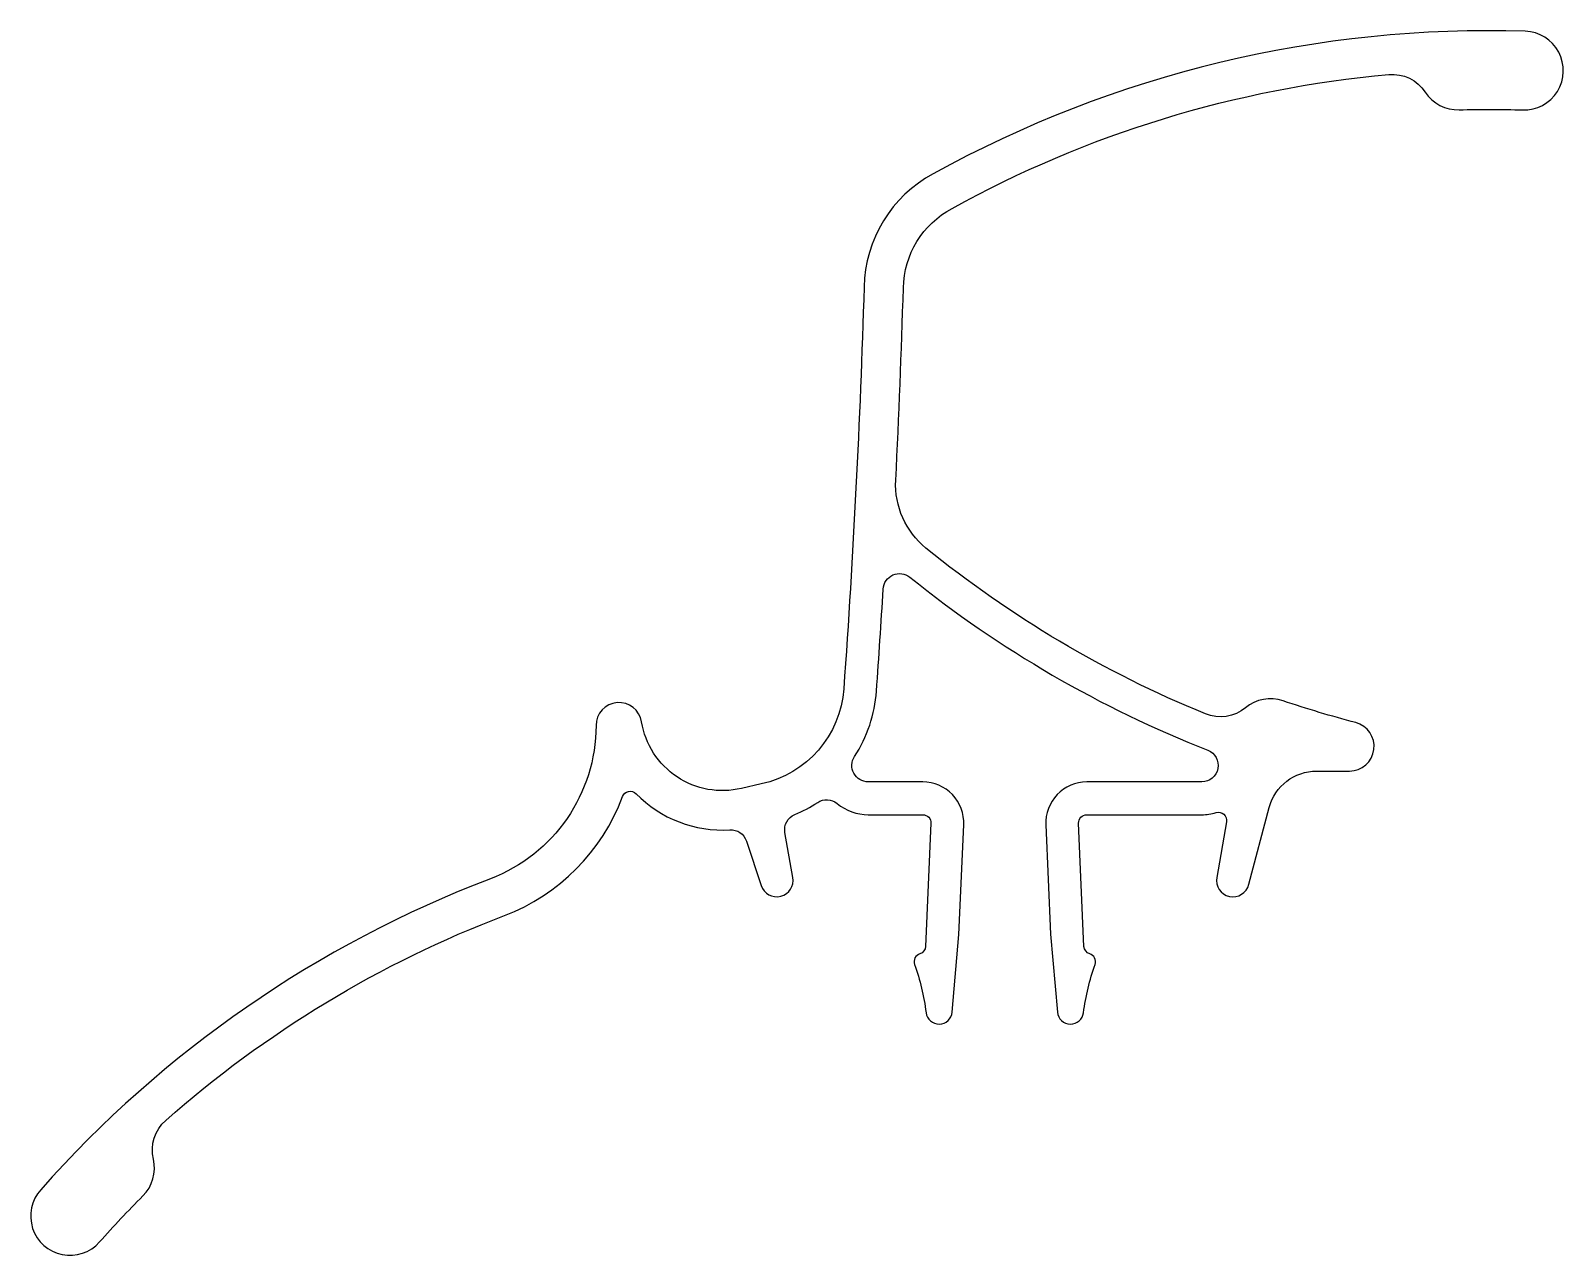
# Model space of a CAD drawing. Extents: x 932.1 to 978.8, y -19 to 18.3.
import ezdxf

# ---------------------------------------------------------------- set-up
doc = ezdxf.new("R2010")
doc.units = 0
doc.header["$LTSCALE"] = 15
doc.layers.get('0').update_dxf_attribs({"linetype": 'CONTINUOUS'})

msp = doc.modelspace()

# ---------------------------------------------------------------- linework, layer by layer
msp.add_lwpolyline([(959.042, -10.131, -0.050614), (959.393, -11.604, 0.895742), (960.188, -11.586), (960.395, -9.22), (960.541, -5.881, 0.428321), (959.292, -4.572), (957.631, -4.572, -0.595286), (957.212, -3.799, 0.127228), (957.882, -1.805, 0.002575), (958.086, 1.304, -0.608837), (958.899, 1.664, 0.075858), (967.979, -3.606, -0.828358), (967.796, -4.572), (964.292, -4.572, 0.428316), (963.044, -5.881), (963.19, -9.216), (963.397, -11.586, 0.895752), (964.192, -11.604, -0.050604), (964.542, -10.131, 0.423027), (964.381, -9.81, -0.315485), (964.206, -9.582), (964.043, -5.832, -0.427058), (964.292, -5.572), (967.796, -5.572, 0.073539), (968.23, -5.507, -0.559006), (968.549, -5.79), (968.25, -7.482, 0.969251), (969.228, -7.692), (969.85, -5.354, -0.339929), (971.299, -4.24), (972.298, -4.24, 0.880042), (972.487, -2.764, -0.017713), (970.275, -2.103, 0.259652), (969.126, -2.315, -0.276433), (967.908, -2.5, -0.073658), (959.389, 2.553, -0.238853), (958.469, 4.617, 0.004844), (958.702, 10.477, -0.272594), (960.187, 12.901, -0.104081), (973.497, 16.979, -0.276433), (974.607, 16.443, 0.259652), (975.643, 15.903, -0.014837), (977.577, 15.899, 1.000015), (977.654, 18.297, 0.134948), (959.614, 13.955, 0.271347), (957.503, 10.507, -0.010164), (956.884, -1.734, -0.333148), (954.371, -4.635), (953.764, -4.772, -0.43465), (950.723, -2.742, 0.921641), (949.333, -2.855, -0.310849), (946.115, -7.522, 0.120751), (932.408, -16.996, 1.00384), (934.203, -18.589, -0.014705), (935.523, -17.187, 0.259637), (935.842, -16.064, -0.277752), (936.22, -14.885, -0.089943), (946.542, -8.643, 0.215418), (950.14, -5.021, -0.548525), (950.553, -4.933, 0.216605), (953.411, -6.032, -0.339158), (953.915, -6.373), (954.368, -7.73, 0.928673), (955.335, -7.485), (955.093, -6.114, -0.350544), (955.392, -5.566, 0.04489), (956.089, -5.198, -0.326946), (956.679, -5.23, 0.173668), (957.631, -5.572), (959.292, -5.572, -0.427058), (959.542, -5.832), (959.378, -9.582, -0.315465), (959.204, -9.81, 0.423025)], format="xyb", close=True)

doc.saveas('drawing.dxf')
